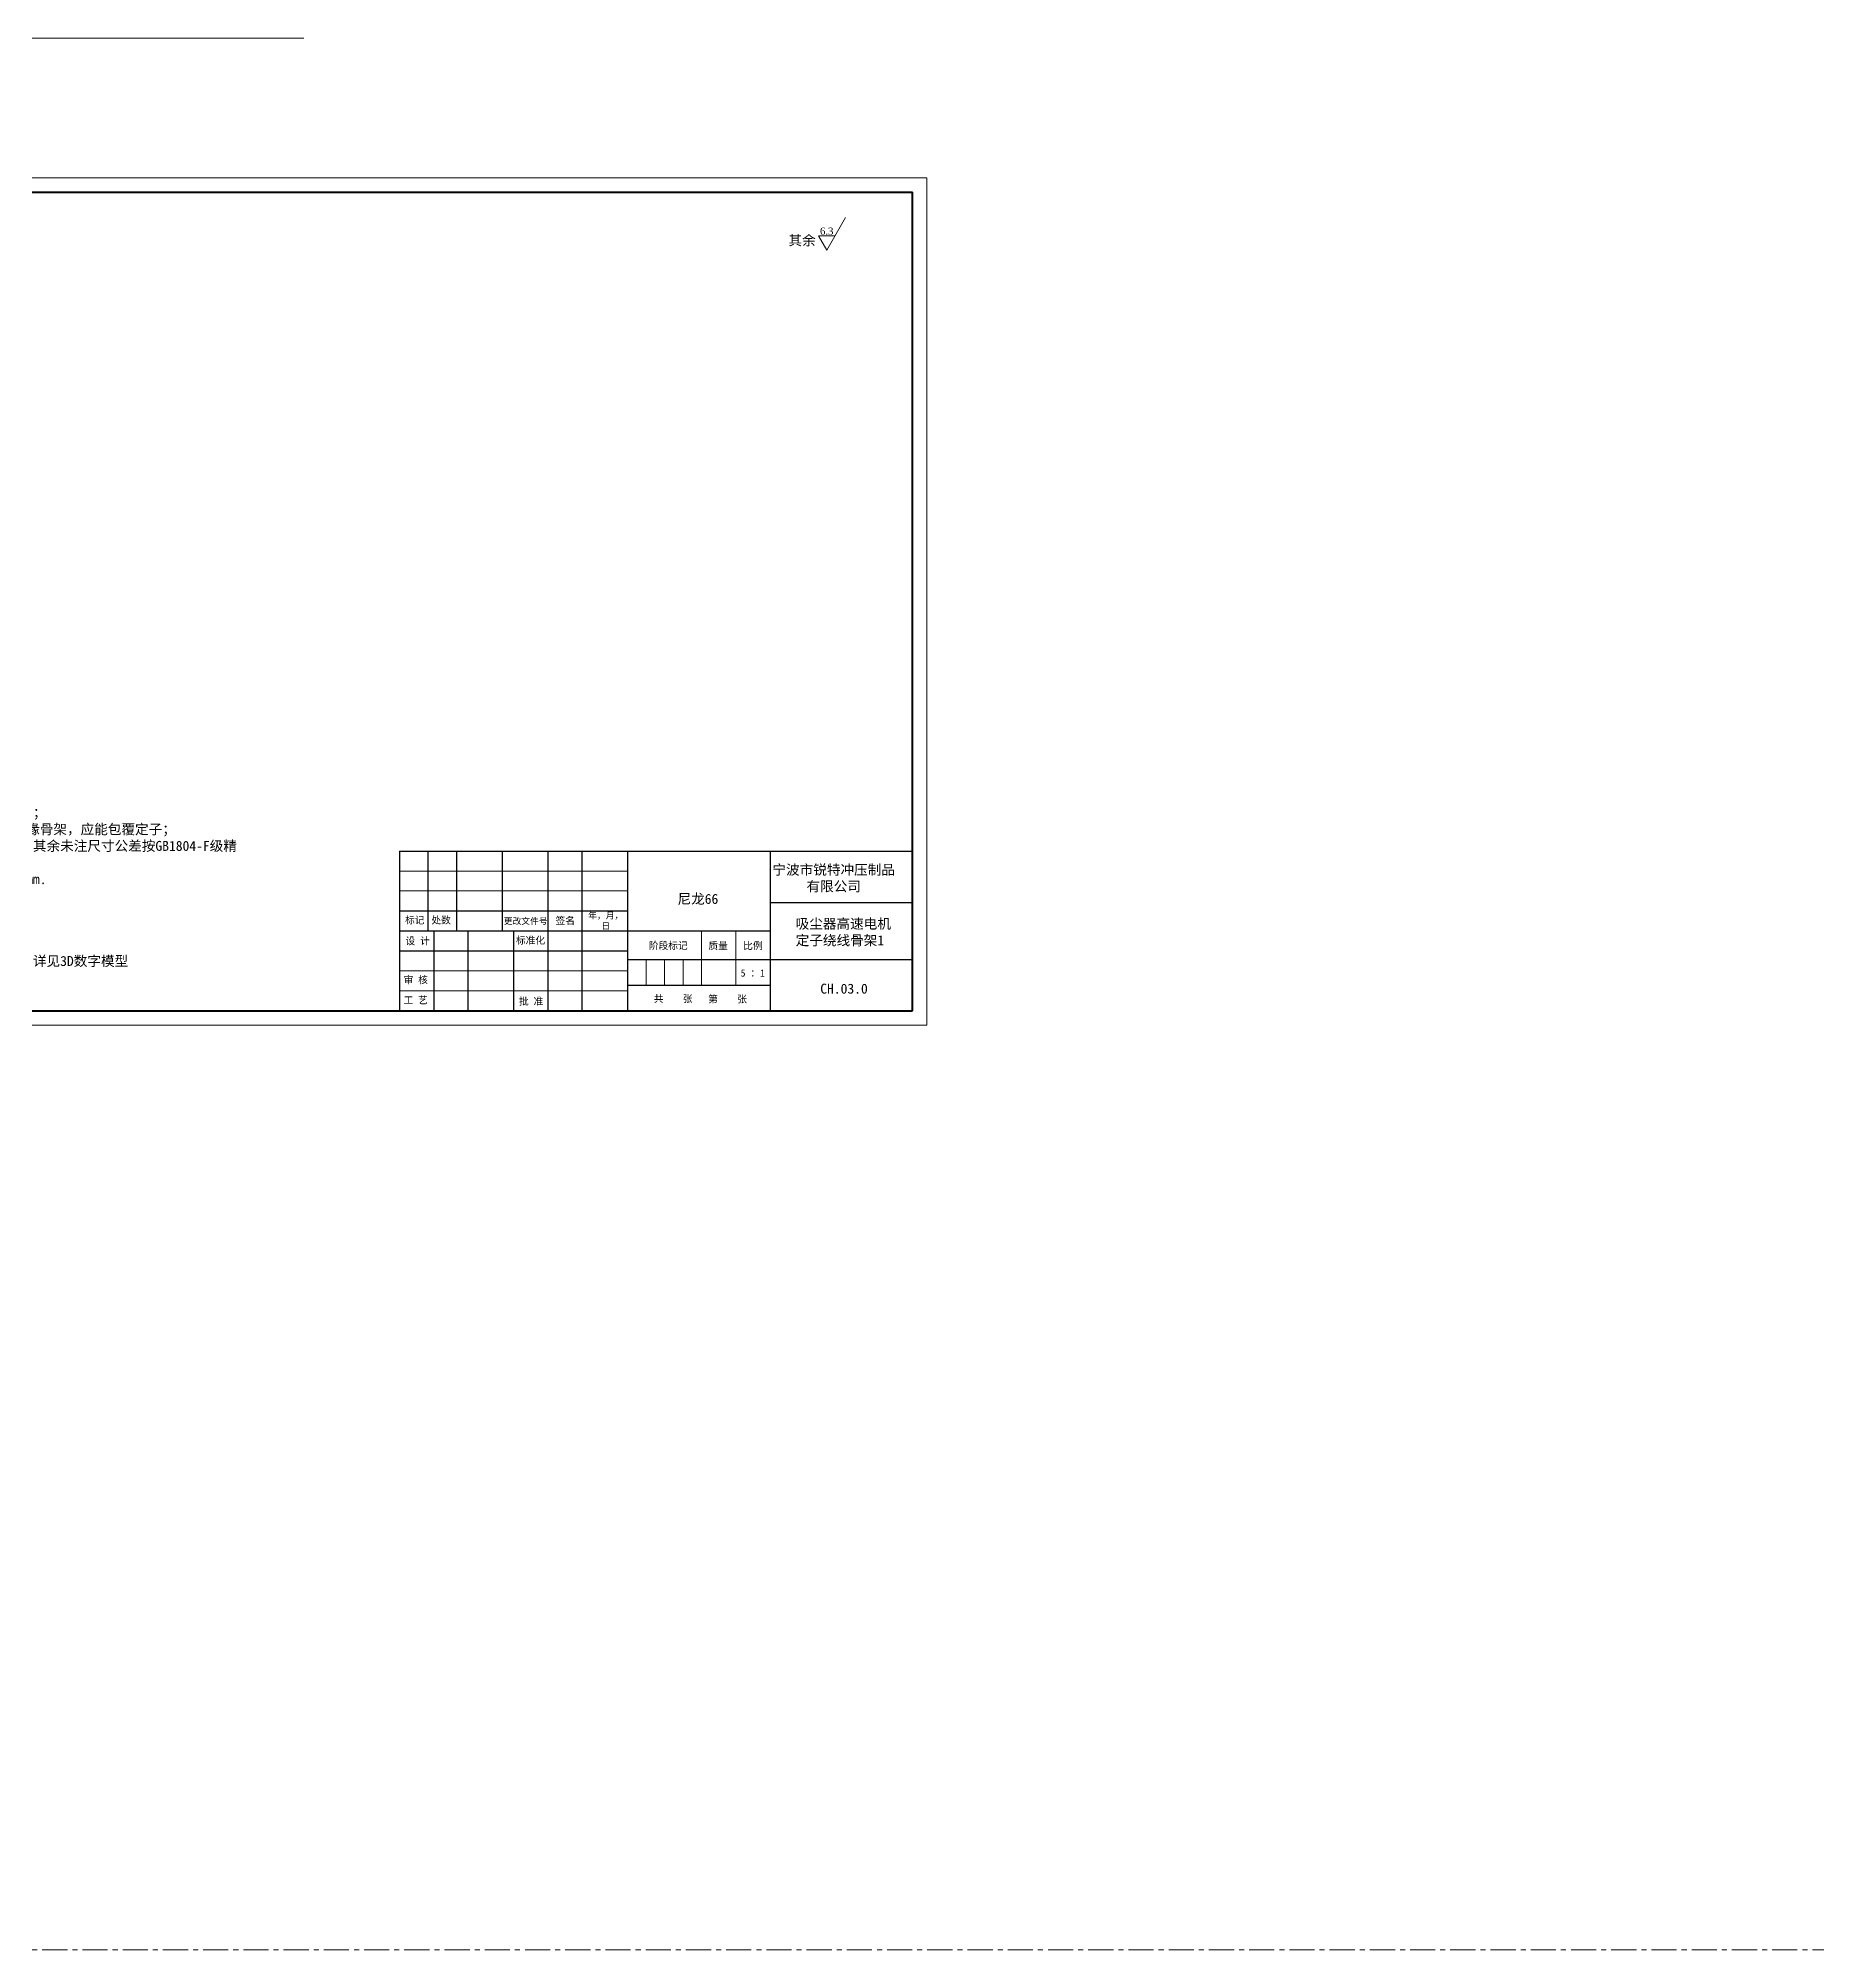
# Model space of a CAD drawing. Header units: millimetres. Extents: x 2517 to 6633, y 792 to 3241.
# Drawn here: x 3532.4 to 3757.1, y 1766 to 2007.3 of the extents above; entities that cross this region are included whole.
import ezdxf

# ---------------------------------------------------------------- set-up
doc = ezdxf.new("R2010")
doc.units = ezdxf.units.MM
doc.linetypes.add('CENTER', pattern=[50.8, 31.75, -6.35, 6.35, -6.35])
for name, color, linetype, lineweight in [('中心线', 1, 'CENTER', 9), ('实线', 7, 'Continuous', 25), ('尺寸标注', 2, 'Continuous', 9), ('引导线', 6, 'Continuous', 9), ('文本', 3, 'Continuous', 15), ('粗实线', 9, 'Continuous', 50)]:
    doc.layers.add(name, color=color, linetype=linetype, lineweight=lineweight)
doc.styles.get("Standard").update_dxf_attribs({"font": 'simfang.ttf'})

msp = doc.modelspace()

# ---------------------------------------------------------------- linework, layer by layer
at = {"layer": '中心线', "ltscale": 0.1}
msp.add_line((2516.9015, 1765.979), (4431.2233, 1765.979), dxfattribs=at)
at = {"layer": '实线'}
for p, q in [((3578.005, 1904.6588), (3642.805, 1904.6588)), ((3578.0117, 1904.6588), (3578.0117, 1884.4988)), ((3581.6117, 1904.6588), (3581.6117, 1894.5788)), ((3585.2117, 1904.6588), (3585.2117, 1894.5788)), ((3590.9717, 1904.6588), (3590.9717, 1894.5788)), ((3596.7317, 1904.6588), (3596.7317, 1884.4988)), ((3601.0517, 1904.6588), (3601.0517, 1884.4988)), ((3606.8117, 1904.6588), (3606.8117, 1884.4988)), ((3624.805, 1904.6588), (3624.805, 1884.4988)), ((3578.005, 1897.0988), (3606.8117, 1897.0988)), ((3624.805, 1898.1788), (3642.805, 1898.1788)), ((3578.005, 1894.5788), (3606.8117, 1894.5788)), ((3582.3317, 1894.5788), (3582.3317, 1884.4988)), ((3586.6517, 1894.5788), (3586.6517, 1884.4988)), ((3592.4117, 1894.5788), (3592.4117, 1884.4988)), ((3606.8117, 1894.5788), (3624.805, 1894.5788)), ((3578.005, 1892.0588), (3606.8117, 1892.0588)), ((3606.8117, 1890.9788), (3642.805, 1890.9788)), ((3606.8117, 1887.7388), (3624.805, 1887.7388)), ((3578.005, 1884.4988), (3642.805, 1884.4988))]:
    msp.add_line(p, q, dxfattribs=at)
at = {"layer": '尺寸标注', "ltscale": 0.2}
msp.add_line((3011.9391, 2007.255), (3565.9171, 2007.255), dxfattribs=at)
at = {"layer": '引导线'}
for p, q in [((3493.405, 1989.6188), (3644.605, 1989.6188)), ((3644.605, 1882.6988), (3644.605, 1989.6188)), ((3578.005, 1902.1388), (3606.8117, 1902.1388)), ((3578.005, 1899.6188), (3606.8117, 1899.6188)), ((3578.005, 1889.5388), (3606.8117, 1889.5388)), ((3578.005, 1887.0188), (3606.8117, 1887.0188)), ((3493.405, 1882.6988), (3644.605, 1882.6988))]:
    msp.add_line(p, q, dxfattribs=at)
at = {"layer": '文本'}
for p, q in [((3631.9552, 1980.4835), (3634.3496, 1984.6307)), ((3633.0028, 1982.2979), (3630.9077, 1982.2979)), ((3630.9077, 1982.2979), (3631.9552, 1980.4835))]:
    msp.add_line(p, q, dxfattribs=at)
at = {"layer": '文本', "ltscale": 0.2}
for p, q in [((3616.165, 1894.5788), (3616.165, 1887.7388)), ((3620.485, 1894.5788), (3620.485, 1887.7388)), ((3609.145, 1890.9788), (3609.145, 1887.7388)), ((3611.485, 1890.9788), (3611.485, 1887.7388)), ((3613.825, 1890.9788), (3613.825, 1887.7388))]:
    msp.add_line(p, q, dxfattribs=at)
at = {"layer": '粗实线'}
for p, q in [((3502.405, 1987.8188), (3642.805, 1987.8188)), ((3642.805, 1884.4988), (3642.805, 1987.8188)), ((3502.405, 1884.4988), (3642.805, 1884.4988))]:
    msp.add_line(p, q, dxfattribs=at)

# ---------------------------------------------------------------- texts
at = {"layer": '实线', "char_height": 1.26, "attachment_point": 5}
for s, insert, width in [('宁波市锐特冲压制品\\P有限公司', (3632.8408, 1901.1877), 22.744728), ('尼龙66', (3615.6942, 1898.5541), 14.17356), (' 吸尘器高速电机\\P定子绕线骨架1', (3633.6249, 1894.3708), 22.744728), ('CH.03.0', (3634.1426, 1887.2797), 16.5609)]:
    msp.add_mtext(s, dxfattribs=dict(at, insert=insert, width=width))
at = {"layer": '文本'}
for s, insert, char_height, width, attachment_point in [('{\\fTimes New Roman|b0|i0|c0|p18;6.3}', (3631.1089, 1983.358), 0.9, 5.256, 1), ('其余', (3628.848, 1980.9749), 1.26, 22.744728, 8), ('技术要求：\\P1, 3槽沿圆周等分均布；\\P2，本品为定子绕线绝缘骨架，应能包覆定子；\\P3，槽型尺寸公差H10，其余未注尺寸公差按GB1804-F级精度要求；\\P4，各锐角允许为R0.2mm.\\P   ', (3514.5473, 1905.2215), 1.26, 42.985456, 4), ('说明：\\P1,产品更详细之尺寸，详见3D数字模型\\P   ', (3514.5473, 1890.6243), 1.26, 42.985456, 4)]:
    msp.add_mtext(s, dxfattribs=dict(at, insert=insert, char_height=char_height, width=width, attachment_point=attachment_point))
at = {"layer": '文本', "ltscale": 0.2, "attachment_point": 5}
for s, insert, char_height, width in [('标记', (3579.9433, 1895.8959), 0.9, 5.224176), ('处数', (3583.2624, 1895.8881), 0.9, 5.224176), ('签名', (3598.9447, 1895.8262), 0.9, 5.224176), ('更改文件号', (3593.9534, 1895.7689), 0.792, 11.58774), ('年，月，日', (3604.054, 1895.8185), 0.792, 5.224176), ('设 计', (3580.3114, 1893.2612), 0.9, 5.224176), ('标准化', (3594.5545, 1893.3431), 0.9, 5.224176), ('阶段标记', (3611.9446, 1892.6753), 0.9, 5.224176), ('质量', (3618.2493, 1892.6544), 0.9, 5.224176), ('比例', (3622.6308, 1892.6544), 0.9, 5.224176), ('5 ：1', (3622.6258, 1889.2575), 0.9, 5.224176), ('审 核', (3580.0654, 1888.3506), 0.9, 5.224176), ('工 艺', (3580.0511, 1885.8134), 0.9, 5.224176), ('批 准', (3594.6365, 1885.6455), 0.9, 5.224176), ('共    张', (3612.5675, 1885.9678), 0.9, 5.224176), ('第    张', (3619.4315, 1885.9353), 0.9, 5.224176)]:
    msp.add_mtext(s, dxfattribs=dict(at, insert=insert, char_height=char_height, width=width))

doc.saveas('drawing.dxf')
